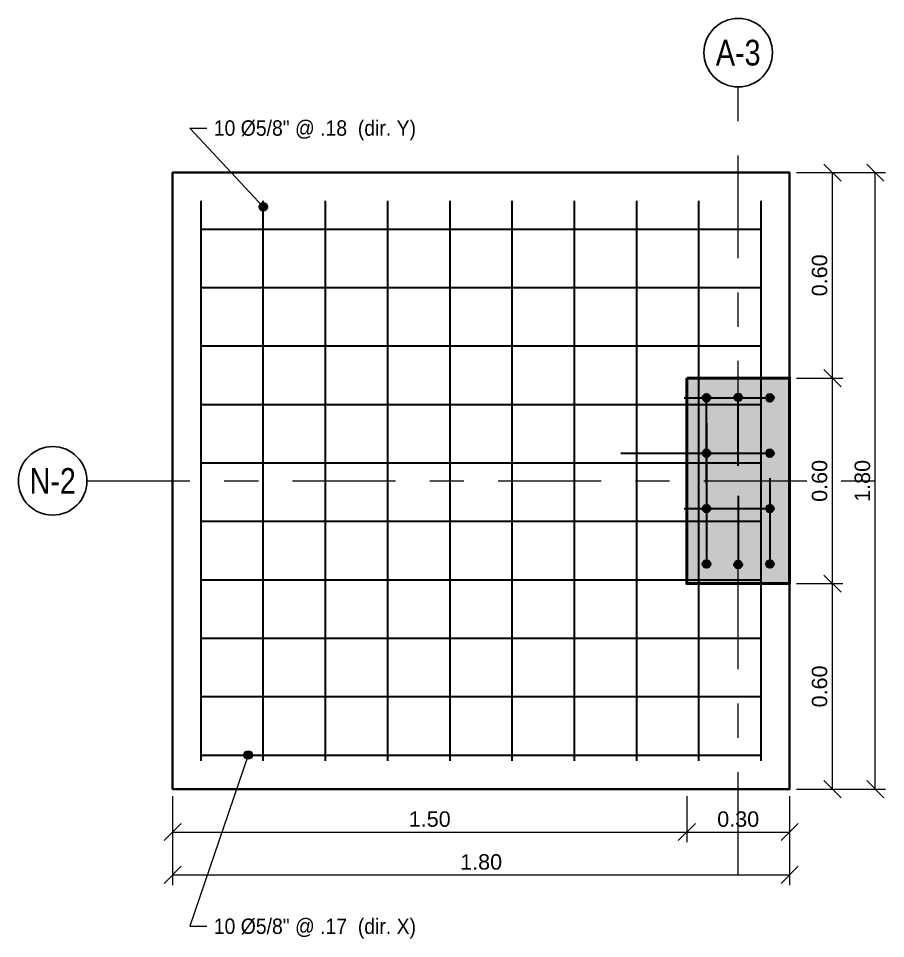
# Model space of a CAD drawing. Header units: metres. Extents: x -2 to 410, y -3 to 21.
# Drawn here: x 123.55 to 126.08, y -0.436 to 2.25 of the extents above; entities that cross this region are included whole.
import ezdxf
from ezdxf.enums import TextEntityAlignment as Align

# ---------------------------------------------------------------- set-up
doc = ezdxf.new("R2010")
doc.units = ezdxf.units.M
doc.linetypes.add('EJE25', pattern=[0.4375, 0.3, -0.05, 0.0375, -0.05])
for name, color, linetype, lineweight in [('E-ACERO', 1, 'Continuous', 35), ('E-ACERO-TXT', 7, 'Continuous', 18), ('E-COLUMNA', 7, 'Continuous', 50), ('E-COLUMNA-ACH', 252, 'Continuous', 0), ('E-COTA', 7, 'Continuous', 13), ('E-EJES', 1, 'Continuous', 18), ('E-EJES-ID', 7, 'Continuous', 25), ('E-ZAPATA', 7, 'Continuous', 40)]:
    doc.layers.add(name, color=color, linetype=linetype, lineweight=lineweight)
doc.styles.add('ARIAL', font='arial.ttf')
doc.dimstyles.new('COTA25', dxfattribs={"dimtxt": 0.045, "dimasz": 0.03, "dimexe": 0.03, "dimexo": 0.02, "dimgap": 0.015, "dimtad": 1, "dimzin": 0, "dimdsep": 46, "dimtxsty": 'ARIAL', "dimtsz": 0.025, "dimcen": 2.5, "dimclrd": 7, "dimclre": 7, "dimclrt": 7, "dimazin": 3, "dimtfac": 1, "dimtmove": 2, "dimatfit": 3, "dimlwd": 13, "dimlwe": 13})

msp = doc.modelspace()

# ---------------------------------------------------------------- hatches: boundary and pattern name
at = {"layer": 'E-ACERO'}
h = msp.add_hatch(color=256, dxfattribs=at)
edge = h.paths.add_edge_path()
edge.add_arc((125.65, 1.1441), 0.0113, 0, 360)
h = msp.add_hatch(color=256, dxfattribs=at)
edge = h.paths.add_edge_path()
edge.add_arc((125.5575, 1.1425), 0.0113, 0, 360)
h = msp.add_hatch(color=256, dxfattribs=at)
edge = h.paths.add_edge_path()
edge.add_arc((125.7425, 1.1425), 0.0113, 0, 360)
h = msp.add_hatch(color=256, dxfattribs=at)
edge = h.paths.add_edge_path()
edge.add_arc((125.5575, 0.9808), 0.0113, 0, 360)
h = msp.add_hatch(color=256, dxfattribs=at)
edge = h.paths.add_edge_path()
edge.add_arc((125.7425, 0.9808), 0.0113, 0, 360)
h = msp.add_hatch(color=256, dxfattribs=at)
edge = h.paths.add_edge_path()
edge.add_arc((125.5575, 0.8192), 0.0113, 0, 360)
h = msp.add_hatch(color=256, dxfattribs=at)
edge = h.paths.add_edge_path()
edge.add_arc((125.7425, 0.8192), 0.0113, 0, 360)
h = msp.add_hatch(color=256, dxfattribs=at)
edge = h.paths.add_edge_path()
edge.add_arc((125.5575, 0.6575), 0.0113, 0, 360)
h = msp.add_hatch(color=256, dxfattribs=at)
edge = h.paths.add_edge_path()
edge.add_arc((125.65, 0.6559), 0.0113, 0, 360)
h = msp.add_hatch(color=256, dxfattribs=at)
edge = h.paths.add_edge_path()
edge.add_arc((125.7425, 0.6575), 0.0113, 0, 360)
at = {"layer": 'E-ACERO-TXT'}
h = msp.add_hatch(color=256, dxfattribs=at)
edge = h.paths.add_edge_path()
edge.add_arc((124.2645, 1.7), 0.0125, 0, 360)
h = msp.add_hatch(color=256, dxfattribs=at)
edge = h.paths.add_edge_path()
edge.add_arc((124.22, 0.0998), 0.0125, 0, 360)
at = {"layer": 'E-COLUMNA-ACH'}
msp.add_hatch(color=256, dxfattribs=at).paths.add_polyline_path([(125.5, 1.2), (125.8, 1.2), (125.8, 0.6), (125.5, 0.6)])

# ---------------------------------------------------------------- linework, layer by layer
at = {"layer": 'E-ACERO'}
for points in [[(124.0829, 0.0829), (124.0829, 0.0829), (124.0829, 0.0992), (124.0829, 0.1385), (124.0829, 1.6615), (124.0829, 1.7008), (124.0829, 1.7171), (124.0829, 1.7171)], [(124.2645, 0.0829), (124.2645, 0.0829), (124.2645, 0.0992), (124.2645, 0.1385), (124.2645, 1.6615), (124.2645, 1.7008), (124.2645, 1.7171), (124.2645, 1.7171)], [(124.4461, 0.0829), (124.4461, 0.0829), (124.4461, 0.0992), (124.4461, 0.1385), (124.4461, 1.6615), (124.4461, 1.7008), (124.4461, 1.7171), (124.4461, 1.7171)], [(124.6276, 0.0829), (124.6276, 0.0829), (124.6276, 0.0992), (124.6276, 0.1385), (124.6276, 1.6615), (124.6276, 1.7008), (124.6276, 1.7171), (124.6276, 1.7171)], [(124.8092, 0.0829), (124.8092, 0.0829), (124.8092, 0.0992), (124.8092, 0.1385), (124.8092, 1.6615), (124.8092, 1.7008), (124.8092, 1.7171), (124.8092, 1.7171)], [(124.9908, 0.0829), (124.9908, 0.0829), (124.9908, 0.0992), (124.9908, 0.1385), (124.9908, 1.6615), (124.9908, 1.7008), (124.9908, 1.7171), (124.9908, 1.7171)], [(125.1724, 0.0829), (125.1724, 0.0829), (125.1724, 0.0992), (125.1724, 0.1385), (125.1724, 1.6615), (125.1724, 1.7008), (125.1724, 1.7171), (125.1724, 1.7171)], [(125.3539, 0.0829), (125.3539, 0.0829), (125.3539, 0.0992), (125.3539, 0.1385), (125.3539, 1.6615), (125.3539, 1.7008), (125.3539, 1.7171), (125.3539, 1.7171)], [(125.5355, 0.0829), (125.5355, 0.0829), (125.5355, 0.0992), (125.5355, 0.1385), (125.5355, 1.6615), (125.5355, 1.7008), (125.5355, 1.7171), (125.5355, 1.7171)], [(125.7171, 0.0829), (125.7171, 0.0829), (125.7171, 0.0992), (125.7171, 0.1385), (125.7171, 1.6615), (125.7171, 1.7008), (125.7171, 1.7171), (125.7171, 1.7171)], [(124.0829, 1.6352), (124.0829, 1.6352), (124.0992, 1.6352), (124.1385, 1.6352), (125.6615, 1.6352), (125.7008, 1.6352), (125.7171, 1.6352), (125.7171, 1.6352)], [(124.0829, 1.4646), (124.0829, 1.4646), (124.0992, 1.4646), (124.1385, 1.4646), (125.6615, 1.4646), (125.7008, 1.4646), (125.7171, 1.4646), (125.7171, 1.4646)], [(124.0829, 1.294), (124.0829, 1.294), (124.0992, 1.294), (124.1385, 1.294), (125.6615, 1.294), (125.7008, 1.294), (125.7171, 1.294), (125.7171, 1.294)], [(125.4925, 1.1425), (125.687, 1.1425), (125.7263, 1.1425), (125.7425, 1.1425)], [(125.5575, 0.8925), (125.5575, 1.087), (125.5575, 1.1263), (125.5575, 1.1425)], [(125.65, 0.9441), (125.65, 1.0997), (125.65, 1.1311), (125.65, 1.1441)], [(124.0829, 1.1234), (124.0829, 1.1234), (124.0992, 1.1234), (124.1385, 1.1234), (125.6615, 1.1234), (125.7008, 1.1234), (125.7171, 1.1234), (125.7171, 1.1234)], [(125.5575, 1.0692), (125.5575, 0.8747), (125.5575, 0.8354), (125.5575, 0.8192)], [(125.3075, 0.9808), (125.5019, 0.9808), (125.5412, 0.9808), (125.5575, 0.9808)], [(125.4925, 0.9808), (125.687, 0.9808), (125.7263, 0.9808), (125.7425, 0.9808)], [(124.0829, 0.9528), (124.0829, 0.9528), (124.0992, 0.9528), (124.1385, 0.9528), (125.6615, 0.9528), (125.7008, 0.9528), (125.7171, 0.9528), (125.7171, 0.9528)], [(125.5575, 0.9075), (125.5575, 0.713), (125.5575, 0.6737), (125.5575, 0.6575)], [(125.7425, 0.9075), (125.7425, 0.713), (125.7425, 0.6737), (125.7425, 0.6575)], [(125.65, 0.8559), (125.65, 0.7003), (125.65, 0.6689), (125.65, 0.6559)], [(125.4925, 0.8192), (125.687, 0.8192), (125.7263, 0.8192), (125.7425, 0.8192)], [(124.0829, 0.7822), (124.0829, 0.7822), (124.0992, 0.7822), (124.1385, 0.7822), (125.6615, 0.7822), (125.7008, 0.7822), (125.7171, 0.7822), (125.7171, 0.7822)], [(124.0829, 0.6116), (124.0829, 0.6116), (124.0992, 0.6116), (124.1385, 0.6116), (125.6615, 0.6116), (125.7008, 0.6116), (125.7171, 0.6116), (125.7171, 0.6116)], [(124.0829, 0.441), (124.0829, 0.441), (124.0992, 0.441), (124.1385, 0.441), (125.6615, 0.441), (125.7008, 0.441), (125.7171, 0.441), (125.7171, 0.441)], [(124.0829, 0.2704), (124.0829, 0.2704), (124.0992, 0.2704), (124.1385, 0.2704), (125.6615, 0.2704), (125.7008, 0.2704), (125.7171, 0.2704), (125.7171, 0.2704)], [(124.0829, 0.0998), (124.0829, 0.0998), (124.0992, 0.0998), (124.1385, 0.0998), (125.6615, 0.0998), (125.7008, 0.0998), (125.7171, 0.0998), (125.7171, 0.0998)]]:
    msp.add_lwpolyline(points, dxfattribs=at)
for centre in [(125.65, 1.1441), (125.5575, 1.1425), (125.7425, 1.1425), (125.5575, 0.9808), (125.7425, 0.9808), (125.5575, 0.8192), (125.7425, 0.8192), (125.5575, 0.6575), (125.65, 0.6559), (125.7425, 0.6575)]:
    msp.add_circle(centre, 0.0113, dxfattribs=at)
at = {"layer": 'E-ACERO-TXT'}
for points in [[(124.2645, 1.7), (124.05, 1.93), (124.1, 1.93)], [(124.22, 0.0998), (124.05, -0.4), (124.1, -0.4)]]:
    msp.add_lwpolyline(points, dxfattribs=at)
for centre in [(124.2645, 1.7), (124.22, 0.0998)]:
    msp.add_circle(centre, 0.0125, dxfattribs=at)
at = {"layer": 'E-COLUMNA'}
msp.add_lwpolyline([(125.5, 1.2), (125.8, 1.2), (125.8, 0.6), (125.5, 0.6)], close=True, dxfattribs=at)
at = {"layer": 'E-EJES', "linetype": 'EJE25'}
for p, q in [((125.65, -0.25), (125.65, 2.05)), ((123.75, 0.9), (126.05, 0.9))]:
    msp.add_line(p, q, dxfattribs=at)
at = {"layer": 'E-EJES-ID'}
for centre in [(125.65, 2.15), (123.65, 0.9)]:
    msp.add_circle(centre, 0.1, dxfattribs=at)
at = {"layer": 'E-ZAPATA'}
msp.add_lwpolyline([(124, 0), (124, 1.8), (125.8, 1.8), (125.8, 0)], close=True, dxfattribs=at)

# ---------------------------------------------------------------- texts
at = {"layer": 'E-ACERO-TXT', "style": 'ARIAL', "width": 0.9}
for s, p in [('10 Ø5/8" @ .18  (dir. Y)', (124.12, 1.93)), ('10 Ø5/8" @ .17  (dir. X)', (124.12, -0.4))]:
    msp.add_text(s, height=0.045, dxfattribs=at).set_placement(p, align=Align.MIDDLE_LEFT)
at = {"layer": 'E-EJES-ID', "style": 'ARIAL', "width": 0.8}
for s, p in [('A-3', (125.65, 2.15)), ('N-2', (123.65, 0.9))]:
    msp.add_text(s, height=0.075, dxfattribs=at).set_placement(p, align=Align.MIDDLE_CENTER)

# ---------------------------------------------------------------- dimensions: what is measured, and where the dimension line sits
at = {"layer": 'E-COTA'}
for base, p1, p2 in [((125.925, 1.2), (125.8, 1.2), (125.8, 1.8)), ((126.05, 0), (125.8, 0), (125.8, 1.8)), ((125.925, 0.6), (125.8, 0.6), (125.8, 1.2)), ((125.925, 0), (125.8, 0), (125.8, 0.6))]:
    msp.add_linear_dim(base=base, p1=p1, p2=p2, angle=90, dimstyle='COTA25', override={"dimdec": 2}, dxfattribs=at).render()
for base, p1, p2 in [((124, -0.125), (124, 0), (125.5, 0)), ((124, -0.25), (124, 0), (125.8, 0)), ((125.5, -0.125), (125.5, 0), (125.8, 0))]:
    msp.add_linear_dim(base=base, p1=p1, p2=p2, dimstyle='COTA25', override={"dimdec": 2}, dxfattribs=at).render()

doc.saveas('drawing.dxf')
